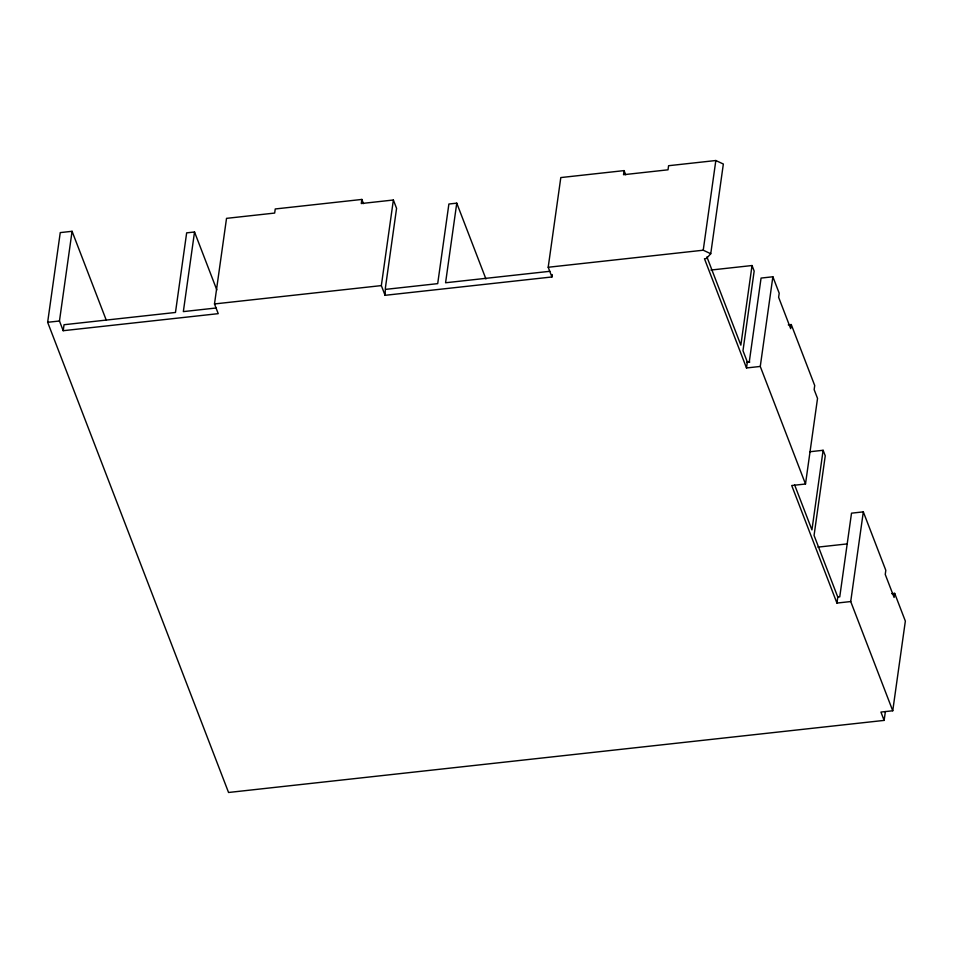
<?xml version="1.0" encoding="UTF-8"?>
<svg xmlns="http://www.w3.org/2000/svg" width="953" height="953" viewBox="0 0 953 953"><rect width="100%" height="100%" fill="white"/><g stroke="black" fill="none" stroke-linecap="round" stroke-linejoin="round"><path stroke-width="1.43" d="M885.373 711.569L884.134 720.397L228.553 792.479L47.65 322.293L60.253 232.603L72.071 231.305L106.224 320.077M363.462 203.608L361.866 199.439L275.238 208.969L274.667 213.067L226.528 218.356L214.496 303.947L218.237 313.656L63.196 330.703L59.467 320.994L72.071 231.305M63.196 330.703L64.042 324.723L175.471 312.465L186.657 232.854L194.531 231.996L216.807 289.891M194.531 231.996L183.345 311.607L216.212 307.986M361.866 199.439L361.282 203.537L393.375 200.011L396.579 208.338L385.393 287.937L385.083 295.311L551.93 276.966L552.264 274.571M385.083 295.311L381.343 285.602L393.375 200.011M385.929 289.331L437.701 283.637L448.887 204.025L456.761 203.156L445.575 282.767L549.833 271.307M551.93 276.966L548.201 267.257L560.805 177.568L624.096 170.611L625.692 174.768M624.096 170.611L623.524 174.709L668.017 169.813L668.589 165.715L715.834 160.521L723.351 164.035L710.747 253.724L706.435 258.525L704.47 258.739L746.497 367.965L760.268 366.452L805.499 484.005L791.717 485.518L836.937 603.07L850.719 601.546L892.747 710.771L880.929 712.07L884.134 720.397M710.747 253.724L703.231 250.21L715.834 160.521M710.938 270.044L752.036 265.53L740.85 345.141L706.9 256.905M746.497 367.965L747.331 361.997L742.983 350.692L754.168 271.081L752.036 265.53M760.268 366.452L772.871 276.775L761.066 278.073L749.296 361.771L747.331 361.997M788.31 324.878L791.264 324.556L790.68 328.654L778.625 297.3L779.197 293.202L772.871 276.775M805.499 484.005L817.531 398.414L814.148 389.622L814.72 385.536L791.264 324.556M809.907 451.734L823.118 450.281L811.932 529.892L794.647 484.982M836.937 603.07L837.782 597.09L814.065 535.431L825.25 455.82L823.118 450.281M850.719 601.546L863.323 511.868L851.517 513.167L839.748 596.864L837.782 597.09M891.722 593.671L894.676 593.35L894.105 597.448L885.242 574.421L885.813 570.323L863.323 511.868M892.747 710.771L905.35 621.094L894.676 593.35M47.65 322.293L59.467 320.994M214.496 303.947L381.343 285.602M548.201 267.257L703.231 250.21M746.818 362.39L749.773 362.057M817.9 547.129L847.36 543.889M456.761 203.156L485.935 278.979"/></g></svg>
